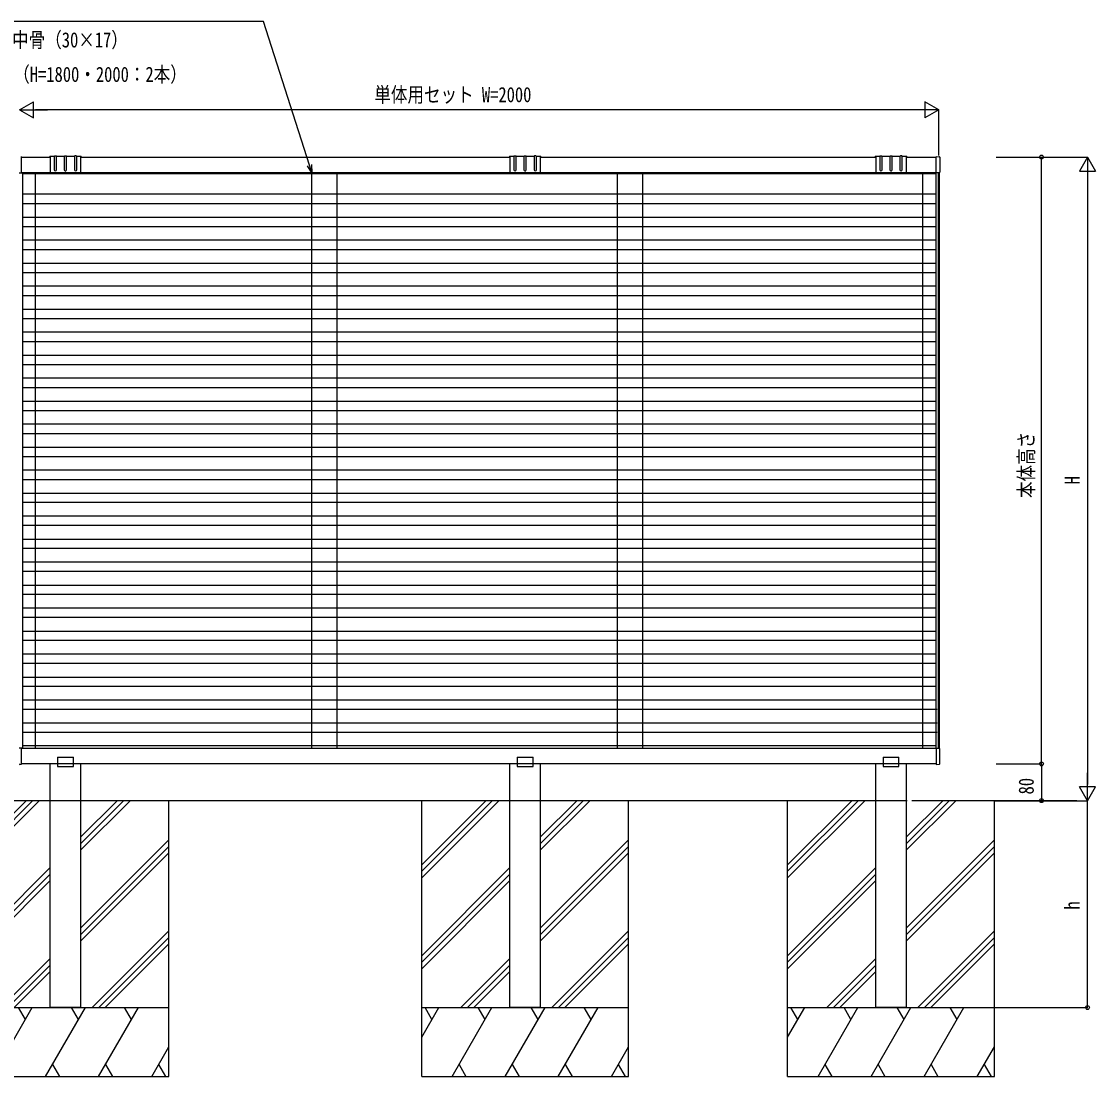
# Model space of a CAD drawing. Units: millimetres, scale not verified. Extents: x -4209 to 4205, y -2974 to 2970.
# Drawn here: x 53 to 2390, y -939 to 1356 of the extents above; entities that cross this region are included whole.
import ezdxf
from ezdxf.enums import TextEntityAlignment as Align

# ---------------------------------------------------------------- set-up
doc = ezdxf.new("R2010")
doc.units = ezdxf.units.MM
doc.header["$LTSCALE"] = 16
doc.layers.add('0-3_YKK_A1', color=4, linetype='Continuous')
doc.layers.add('0-4_YKK_D', color=6, linetype='Continuous')
doc.styles.add('ＭＳ ゴシック', font='')
doc.styles.get('ＭＳ ゴシック').set_extended_font_data('MS Gothic')

msp = doc.modelspace()

# ---------------------------------------------------------------- linework, layer by layer
at = {"layer": '0-3_YKK_A1'}
for p, q in [((53.39, 1060.58), (53.39, 1061.38)), ((53.39, 1060.65), (115.89, 1060.65)), ((53.39, 1027.35), (53.39, 1060.58)), ((124.39, 1062.15), (115.89, 1062.15)), ((115.89, 1062.15), (115.89, 1028.13)), ((124.39, 1062.15), (124.39, 1033.15)), ((125.39, 1063.15), (128.39, 1063.15)), ((146.39, 1062.15), (129.39, 1062.15)), ((129.39, 1033.15), (129.39, 1062.15)), ((146.39, 1062.15), (146.39, 1033.15)), ((147.39, 1063.15), (150.39, 1063.15)), ((168.39, 1062.15), (151.39, 1062.15)), ((151.39, 1033.15), (151.39, 1062.15)), ((168.39, 1062.15), (168.39, 1033.15)), ((172.39, 1063.15), (169.39, 1063.15)), ((181.89, 1062.15), (173.39, 1062.15)), ((173.39, 1033.15), (173.39, 1062.15)), ((181.89, 1062.15), (181.89, 1028.13)), ((181.89, 1060.65), (1115.89, 1060.65)), ((1124.39, 1062.15), (1115.89, 1062.15)), ((1115.89, 1062.15), (1115.89, 1028.13)), ((1124.39, 1062.15), (1124.39, 1033.15)), ((1125.39, 1063.15), (1128.39, 1063.15)), ((1146.39, 1062.15), (1129.39, 1062.15)), ((1129.39, 1033.15), (1129.39, 1062.15)), ((1146.39, 1062.15), (1146.39, 1033.15)), ((1147.39, 1063.15), (1150.39, 1063.15)), ((1168.39, 1062.15), (1151.39, 1062.15)), ((1151.39, 1033.15), (1151.39, 1062.15)), ((1168.39, 1062.15), (1168.39, 1033.15)), ((1172.39, 1063.15), (1169.39, 1063.15)), ((1181.89, 1062.15), (1173.39, 1062.15)), ((1173.39, 1033.15), (1173.39, 1062.15)), ((1181.89, 1062.15), (1181.89, 1028.13)), ((1181.89, 1060.65), (1911.89, 1060.65)), ((1920.39, 1062.15), (1911.89, 1062.15)), ((1911.89, 1062.15), (1911.89, 1028.13)), ((1920.39, 1062.15), (1920.39, 1033.15)), ((1921.39, 1063.15), (1924.39, 1063.15)), ((1942.39, 1062.15), (1925.39, 1062.15)), ((1925.39, 1033.15), (1925.39, 1062.15)), ((1942.39, 1062.15), (1942.39, 1033.15)), ((1943.39, 1063.15), (1946.39, 1063.15)), ((1964.39, 1062.15), (1947.39, 1062.15)), ((1947.39, 1033.15), (1947.39, 1062.15)), ((1964.39, 1062.15), (1964.39, 1033.15)), ((1968.39, 1063.15), (1965.39, 1063.15)), ((1977.89, 1062.15), (1969.39, 1062.15)), ((1969.39, 1033.15), (1969.39, 1062.15)), ((1977.89, 1062.15), (1977.89, 1028.13)), ((1977.89, 1060.65), (2042.89, 1060.65)), ((2043.21, 1061.83), (2049.95, 1061.41)), ((2050.89, 1060.42), (2050.89, 1027.78)), ((48.39, 1026.15), (55.39, 1026.15)), ((53.39, 1026.55), (53.39, 1027.35)), ((2042.89, 1026.65), (53.39, 1026.65)), ((2042.89, 1026.65), (53.39, 1026.65)), ((2042.39, 1024.65), (55.39, 1024.65)), ((55.39, 1024.65), (2042.39, 1024.65)), ((83.39, -225.35), (83.39, 1026.65)), ((116.89, 1027.13), (148.43, 1027.13)), ((149.35, 1027.13), (180.89, 1027.13)), ((684.89, -225.35), (684.89, 1026.65)), ((739.89, -225.35), (739.89, 1026.65)), ((1116.89, 1027.13), (1148.43, 1027.13)), ((1149.35, 1027.13), (1180.89, 1027.13)), ((1349.89, -225.35), (1349.89, 1026.65)), ((1404.89, -225.35), (1404.89, 1026.65)), ((1912.89, 1027.13), (1944.43, 1027.13)), ((1945.35, 1027.13), (1976.89, 1027.13)), ((2014.39, -225.35), (2014.39, 1026.65)), ((2049.39, 1026.15), (2042.39, 1026.15)), ((2043.21, 1026.37), (2049.95, 1026.78)), ((2045.39, 1026.33), (2045.39, 1026.15)), ((2047.39, 1026.15), (2047.39, -224.85)), ((2049.39, 1026.15), (2049.39, -224.85)), ((2042.39, 979.65), (55.39, 979.65)), ((2042.39, 979.65), (55.39, 979.65)), ((55.39, 959.64), (2042.39, 959.64)), ((55.39, 929.65), (2042.39, 929.65)), ((55.39, 909.64), (2042.39, 909.64)), ((2042.39, 879.65), (55.39, 879.65)), ((55.39, 859.64), (2042.39, 859.64)), ((55.39, 829.65), (2042.39, 829.65)), ((55.39, 809.64), (2042.39, 809.64)), ((2042.39, 779.65), (55.39, 779.65)), ((55.39, 759.64), (2042.39, 759.64)), ((55.39, 729.65), (2042.39, 729.65)), ((55.39, 709.64), (2042.39, 709.64)), ((2042.39, 679.65), (55.39, 679.65)), ((55.39, 659.64), (2042.39, 659.64)), ((55.39, 629.65), (2042.39, 629.65)), ((55.39, 609.64), (2042.39, 609.64)), ((2042.39, 579.65), (55.39, 579.65)), ((55.39, 559.64), (2042.39, 559.64)), ((55.39, 529.65), (2042.39, 529.65)), ((55.39, 509.64), (2042.39, 509.64)), ((2042.39, 479.65), (55.39, 479.65)), ((55.39, 459.64), (2042.39, 459.64)), ((55.39, 429.65), (2042.39, 429.65)), ((55.39, 409.64), (2042.39, 409.64)), ((2042.39, 379.65), (55.39, 379.65)), ((55.39, 359.64), (2042.39, 359.64)), ((55.39, 329.65), (2042.39, 329.65)), ((55.39, 309.64), (2042.39, 309.64)), ((2042.39, 279.65), (55.39, 279.65)), ((55.39, 259.64), (2042.39, 259.64)), ((55.39, 229.65), (2042.39, 229.65)), ((55.39, 209.64), (2042.39, 209.64)), ((2042.39, 179.65), (55.39, 179.65)), ((55.39, 159.64), (2042.39, 159.64)), ((55.39, 129.65), (2042.39, 129.65)), ((55.39, 109.64), (2042.39, 109.64)), ((2042.39, 79.65), (55.39, 79.65)), ((55.39, 59.64), (2042.39, 59.64)), ((55.39, 29.65), (2042.39, 29.65)), ((55.39, 9.64), (2042.39, 9.64)), ((2042.39, -20.35), (55.39, -20.35)), ((55.39, -40.36), (2042.39, -40.36)), ((55.39, -70.35), (2042.39, -70.35)), ((55.39, -90.36), (2042.39, -90.36)), ((2042.39, -120.35), (55.39, -120.35)), ((55.39, -140.36), (2042.39, -140.36)), ((2044.39, -140.36), (2045.39, -140.36)), ((55.39, -170.35), (2042.39, -170.35)), ((2044.39, -170.35), (2045.39, -170.35)), ((55.39, -190.36), (2042.39, -190.36)), ((2044.39, -190.36), (2045.39, -190.36)), ((53.39, -225.35), (2042.89, -225.35)), ((53.41, -225.86), (53.41, -225.07)), ((53.41, -259.1), (53.41, -225.86)), ((2042.39, -220.35), (55.39, -220.35)), ((2042.89, -225.2), (2042.89, -225.88)), ((2043.21, -224.9), (2049.95, -225.32)), ((2050.89, -258.95), (2050.89, -226.31)), ((131.59, -244.35), (166.19, -244.35)), ((131.59, -244.35), (131.59, -265.35)), ((166.19, -265.35), (166.19, -244.35)), ((1131.59, -244.35), (1166.19, -244.35)), ((1131.59, -244.35), (1131.59, -265.35)), ((1166.19, -265.35), (1166.19, -244.35)), ((1927.59, -244.35), (1962.19, -244.35)), ((1927.59, -244.35), (1927.59, -265.35)), ((1962.19, -265.35), (1962.19, -244.35)), ((53.41, -259.9), (53.41, -259.1)), ((2042.89, -259.35), (53.41, -259.35)), ((131.59, -265.35), (166.19, -265.35)), ((1131.59, -265.35), (1166.19, -265.35)), ((1927.59, -265.35), (1962.19, -265.35)), ((2043.21, -260.36), (2049.95, -259.95)), ((-76.11, -507.12), (91.65, -339.35)), ((-76.11, -492.97), (77.51, -339.35)), ((-76.11, -478.83), (63.37, -339.35)), ((1980.29, -339.35), (181.89, -339.35)), ((181.89, -432.97), (275.5, -339.35)), ((181.89, -447.11), (289.64, -339.35)), ((181.89, -418.82), (261.36, -339.35)), ((373.89, -939.35), (373.89, -339.35)), ((923.89, -939.35), (923.89, -339.35)), ((923.89, -507.12), (1091.65, -339.35)), ((923.89, -492.97), (1077.51, -339.35)), ((923.89, -478.83), (1063.37, -339.35)), ((1181.89, -432.97), (1275.5, -339.35)), ((1181.89, -447.11), (1289.64, -339.35)), ((1181.89, -418.82), (1261.36, -339.35)), ((1373.89, -939.35), (1373.89, -339.35)), ((1719.89, -939.35), (1719.89, -339.35)), ((1719.89, -507.12), (1887.65, -339.35)), ((1719.89, -492.97), (1873.51, -339.35)), ((1719.89, -478.83), (1859.37, -339.35)), ((1977.89, -432.97), (2071.5, -339.35)), ((1977.89, -447.11), (2085.64, -339.35)), ((1977.89, -418.82), (2057.36, -339.35)), ((2349.24, -339.35), (1990.53, -339.35)), ((2169.89, -939.35), (2169.89, -339.35)), ((181.89, -616.81), (373.89, -424.81)), ((181.89, -630.95), (373.89, -438.96)), ((1181.89, -616.81), (1373.89, -424.81)), ((1181.89, -630.95), (1373.89, -438.96)), ((1977.89, -616.81), (2169.89, -424.81)), ((1977.89, -630.95), (2169.89, -438.96)), ((181.89, -645.1), (373.89, -453.1)), ((1181.89, -645.1), (1373.89, -453.1)), ((1977.89, -645.1), (2169.89, -453.1)), ((-76.11, -676.82), (115.89, -484.82)), ((923.89, -676.82), (1115.89, -484.82)), ((1719.89, -676.82), (1911.89, -484.82)), ((-76.11, -690.96), (115.89, -498.96)), ((-76.11, -705.11), (115.89, -513.11)), ((923.89, -690.96), (1115.89, -498.96)), ((923.89, -705.11), (1115.89, -513.11)), ((1719.89, -690.96), (1911.89, -498.96)), ((1719.89, -705.11), (1911.89, -513.11)), ((207.34, -789.35), (373.89, -622.8)), ((1207.34, -789.35), (1373.89, -622.8)), ((2003.34, -789.35), (2169.89, -622.8)), ((221.48, -789.35), (373.89, -636.94)), ((235.62, -789.35), (373.89, -651.09)), ((1221.48, -789.35), (1373.89, -636.94)), ((1235.62, -789.35), (1373.89, -651.09)), ((2017.48, -789.35), (2169.89, -636.94)), ((2031.62, -789.35), (2169.89, -651.09)), ((9.34, -789.35), (115.89, -682.81)), ((23.49, -789.35), (115.89, -696.95)), ((1009.34, -789.35), (1115.89, -682.81)), ((1023.49, -789.35), (1115.89, -696.95)), ((1805.34, -789.35), (1911.89, -682.81)), ((1819.49, -789.35), (1911.89, -696.95)), ((37.63, -789.35), (115.89, -711.1)), ((1037.63, -789.35), (1115.89, -711.1)), ((1833.63, -789.35), (1911.89, -711.1)), ((-76.11, -789.35), (373.89, -789.35)), ((-9.88, -939.35), (76.72, -789.35)), ((61.72, -815.34), (46.72, -789.35)), ((105.59, -939.35), (192.19, -789.35)), ((177.19, -815.34), (162.19, -789.35)), ((221.06, -939.35), (307.66, -789.35)), ((292.66, -815.34), (277.66, -789.35)), ((923.89, -789.35), (1373.89, -789.35)), ((923.89, -854.07), (961.25, -789.35)), ((946.25, -815.34), (931.25, -789.35)), ((990.12, -939.35), (1076.72, -789.35)), ((1061.72, -815.34), (1046.72, -789.35)), ((1105.59, -939.35), (1192.19, -789.35)), ((1177.19, -815.34), (1162.19, -789.35)), ((1221.06, -939.35), (1307.66, -789.35)), ((1292.66, -815.34), (1277.66, -789.35)), ((1719.89, -789.35), (2169.89, -789.35)), ((1719.89, -854.07), (1757.25, -789.35)), ((1742.25, -815.34), (1727.25, -789.35)), ((1786.12, -939.35), (1872.72, -789.35)), ((1857.72, -815.34), (1842.72, -789.35)), ((1901.59, -939.35), (1988.19, -789.35)), ((1973.19, -815.34), (1958.19, -789.35)), ((2017.06, -939.35), (2103.66, -789.35)), ((2088.66, -815.34), (2073.66, -789.35)), ((336.53, -939.35), (373.89, -874.65)), ((1336.53, -939.35), (1373.89, -874.65)), ((2132.53, -939.35), (2169.89, -874.65)), ((120.59, -913.37), (135.58, -939.35)), ((236.06, -913.37), (251.06, -939.35)), ((351.53, -913.37), (366.53, -939.35)), ((1005.12, -913.37), (1020.11, -939.35)), ((1120.59, -913.37), (1135.58, -939.35)), ((1236.06, -913.37), (1251.06, -939.35)), ((1351.53, -913.37), (1366.53, -939.35)), ((1801.12, -913.37), (1816.11, -939.35)), ((1916.59, -913.37), (1931.58, -939.35)), ((2032.06, -913.37), (2047.06, -939.35)), ((2147.53, -913.37), (2162.53, -939.35)), ((-76.11, -939.35), (373.89, -939.35)), ((923.89, -939.35), (1373.89, -939.35)), ((1719.89, -939.35), (2169.89, -939.35))]:
    msp.add_line(p, q, dxfattribs=at)
for points in [[(2042.89, 1026.66), (2042.89, 1027.35), (2042.89, 1060.85), (2042.89, 1061.53)], [(55.39, 1026.15), (55.39, -224.85), (48.39, -224.85)], [(2042.39, 1026.15), (2042.39, -224.85), (2049.39, -224.85)], [(2042.89, -225.88), (2042.89, -259.38), (2042.89, -260.06)], [(48.91, -259.37), (48.91, -260.36), (53.22, -260.1)], [(181.89, -259.35), (181.89, -339.35), (115.89, -339.35), (115.89, -259.35)], [(1181.89, -259.35), (1181.89, -339.35), (1115.89, -339.35), (1115.89, -259.35)], [(1977.89, -259.35), (1977.89, -339.35), (1911.89, -339.35), (1911.89, -259.35)], [(181.89, -339.35), (-1818.11, -339.35), (-2568.61, -339.35)], [(181.89, -339.35), (181.89, -789.35), (115.89, -789.35), (115.89, -339.35)], [(1181.89, -339.35), (1181.89, -789.35), (1115.89, -789.35), (1115.89, -339.35)], [(1977.89, -339.35), (1977.89, -789.35), (1911.89, -789.35), (1911.89, -339.35)]]:
    msp.add_lwpolyline(points, dxfattribs=at)
for centre, radius, start, end in [((53.19, 1061.38), 0.2, 0, 86.5), ((115.89, 1060.15), 2, 90, 165.52157), ((125.39, 1062.15), 1, 90, 180), ((128.39, 1062.15), 1, 0, 90), ((147.39, 1062.15), 1, 90, 180), ((150.39, 1062.15), 1, 0, 90), ((169.39, 1062.15), 1, 90, 180), ((172.39, 1062.15), 1, 0, 90), ((181.89, 1060.15), 2, 14.47843, 90), ((1115.89, 1060.15), 2, 90, 165.52157), ((1125.39, 1062.15), 1, 90, 180), ((1128.39, 1062.15), 1, 0, 90), ((1147.39, 1062.15), 1, 90, 180), ((1150.39, 1062.15), 1, 0, 90), ((1169.39, 1062.15), 1, 90, 180), ((1172.39, 1062.15), 1, 0, 90), ((1181.89, 1060.15), 2, 14.47843, 90), ((1911.89, 1060.15), 2, 90, 165.52157), ((1921.39, 1062.15), 1, 90, 180), ((1924.39, 1062.15), 1, 0, 90), ((1943.39, 1062.15), 1, 90, 180), ((1946.39, 1062.15), 1, 0, 90), ((1965.39, 1062.15), 1, 90, 180), ((1968.39, 1062.15), 1, 0, 90), ((1977.89, 1060.15), 2, 14.47843, 90), ((2043.19, 1061.53), 0.3, 86.5, 180), ((2049.89, 1060.42), 1, 0, 86.5), ((116.89, 1028.13), 1, 180, 270), ((126.89, 1033.15), 2.5, 180, 0), ((148.89, 1033.15), 2.5, 180, 0), ((170.89, 1033.15), 2.5, 180, 0), ((180.89, 1028.13), 1, 270, 0), ((1116.89, 1028.13), 1, 180, 270), ((1126.89, 1033.15), 2.5, 180, 0), ((1148.89, 1033.15), 2.5, 180, 0), ((1170.89, 1033.15), 2.5, 180, 0), ((1180.89, 1028.13), 1, 270, 0), ((1912.89, 1028.13), 1, 180, 270), ((1922.89, 1033.15), 2.5, 180, 0), ((1944.89, 1033.15), 2.5, 180, 0), ((1966.89, 1033.15), 2.5, 180, 0), ((1976.89, 1028.13), 1, 270, 0), ((53.19, 1026.55), 0.202, 270.61679, 0.06032), ((148.89, 1026.93), 0.5, 23.57818, 156.42182), ((1148.89, 1026.93), 0.5, 23.57818, 156.42182), ((1944.89, 1026.93), 0.5, 23.57818, 156.42182), ((2043.19, 1026.66), 0.3, 180, 273.5), ((2049.89, 1027.78), 1, 273.5, 0), ((53.21, -225.07), 0.201, 359.90369, 89.4192), ((2043.19, -225.2), 0.3, 86.5, 180), ((2049.89, -226.31), 1, 0, 86.5), ((53.21, -259.9), 0.2, 273.5, 0), ((2043.19, -260.06), 0.3, 180, 273.5), ((2049.89, -258.95), 1, 273.5, 0)]:
    msp.add_arc(centre, radius, start, end, dxfattribs=at)
msp.add_ellipse((52.85, -225.86), major_axis=(6.74, 0), ratio=0.148374, start_param=1.517193, end_param=1.5707963, dxfattribs=at)
at = {"layer": '0-4_YKK_D'}
for p, q in [((48.89, 1163.15), (79.2, 1180.65)), ((79.2, 1145.65), (79.2, 1180.65)), ((2048.89, 1163.15), (2018.58, 1180.65)), ((2018.58, 1180.65), (2018.58, 1145.65)), ((48.89, 1163.15), (79.2, 1145.65)), ((48.89, 1163.15), (109.51, 1163.15)), ((2013.89, 1163.15), (83.89, 1163.15)), ((2048.89, 1163.15), (1988.27, 1163.15)), ((2048.89, 1163.15), (2018.58, 1145.65)), ((2048.89, 1064.42), (2048.89, 1164.15)), ((2173.29, 1060.65), (2373.29, 1060.65)), ((2173.29, 1060.65), (2273.29, 1060.65)), ((2272.29, -259.35), (2272.29, 1060.65)), ((2372.29, 1060.65), (2354.79, 1030.33)), ((2372.29, 1060.65), (2389.79, 1030.33)), ((2372.29, 1060.65), (2372.29, 1000.02)), ((2354.79, 1030.33), (2389.79, 1030.33)), ((2372.29, 1025.65), (2372.29, -304.35)), ((2173.29, -259.35), (2273.29, -259.35)), ((2173.29, -259.35), (2273.29, -259.35)), ((2272.29, -259.35), (2272.29, -339.35)), ((2372.29, -339.35), (2372.29, -278.73)), ((2372.29, -339.35), (2354.79, -309.04)), ((2389.79, -309.04), (2354.79, -309.04)), ((2372.29, -339.35), (2389.79, -309.04)), ((2170.89, -339.35), (2273.29, -339.35)), ((2170.89, -339.35), (2373.29, -339.35)), ((2170.89, -339.35), (2373.29, -339.35)), ((2372.29, -789.35), (2372.29, -339.35)), ((2170.89, -789.35), (2373.29, -789.35))]:
    msp.add_line(p, q, dxfattribs=at)
for points in [[(684.89, 1026.65), (679.71, 1042.84), (579.68, 1355.59), (29.68, 1355.59)], [(684.05, 1044.23), (684.89, 1026.65), (675.37, 1041.45)]]:
    msp.add_lwpolyline(points, dxfattribs=at)
for centre in [(2272.29, 1060.65), (2272.29, -259.35), (2272.29, -259.35), (2272.29, -339.35), (2372.29, -789.35)]:
    msp.add_circle(centre, 4.25, dxfattribs=at)

# ---------------------------------------------------------------- texts
at = {"layer": '0-4_YKK_D', "style": 'ＭＳ ゴシック', "width": 0.8}
for s, p in [('中骨（30×17）', (32.91, 1289.26)), ('（H=1800・2000：2本）', (35.31, 1214.26)), ('単体用セット W=2000', (820.89, 1170.15))]:
    msp.add_text(s, height=32.99, dxfattribs=at).set_placement(p, align=Align.BOTTOM_LEFT)
for s, p in [('本体高さ', (2265.29, 319.05)), ('H', (2365.29, 348.65)), ('80', (2265.29, -325.75)), ('h', (2365.29, -576.35))]:
    msp.add_text(s, height=32.99, rotation=90, dxfattribs=at).set_placement(p, align=Align.BOTTOM_LEFT)

doc.saveas('drawing.dxf')
